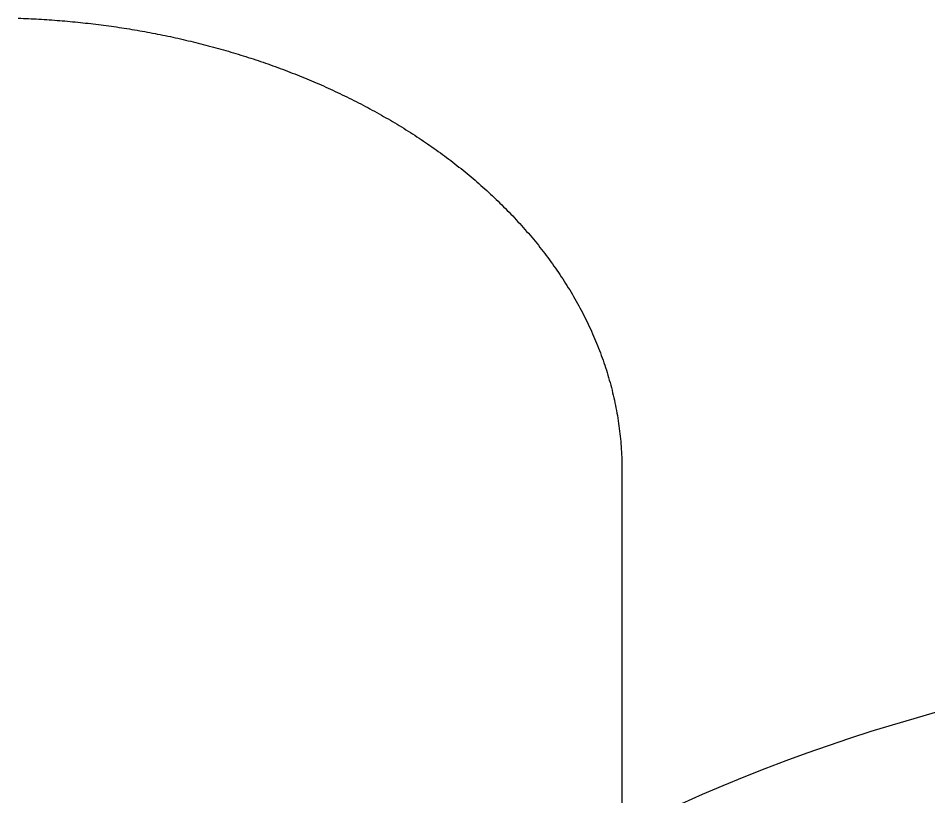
# Model space of a CAD drawing. Header units: millimetres. Extents: x 0 to 5600, y -67 to 2530.
# Drawn here: x 4101.01 to 4132.03, y 950.38 to 976.89 of the extents above; entities that cross this region are included whole.
import ezdxf

# ---------------------------------------------------------------- set-up
doc = ezdxf.new("R2010")
doc.units = ezdxf.units.MM
doc.layers.add('내부선 및 부속', color=4, linetype='Continuous')

msp = doc.modelspace()

# ---------------------------------------------------------------- linework, layer by layer
at = {"layer": '내부선 및 부속', "linetype": 'Continuous'}
msp.add_line((4121.576, 961.51), (4121.576, 938.002), dxfattribs=at)
at = {"layer": '내부선 및 부속', "linetype": 'Continuous', "flags": 128}
msp.add_lwpolyline([(4101.012, 976.892), (4101.1, 976.889), (4101.188, 976.886), (4101.276, 976.882), (4101.365, 976.878), (4101.453, 976.874), (4101.541, 976.87), (4101.629, 976.865), (4101.718, 976.86), (4101.806, 976.855), (4101.894, 976.85), (4101.983, 976.844), (4102.071, 976.838), (4102.159, 976.832), (4102.247, 976.826), (4102.336, 976.819), (4102.424, 976.812), (4102.512, 976.805), (4102.6, 976.798), (4102.689, 976.79), (4102.777, 976.782), (4102.865, 976.774), (4102.953, 976.765), (4103.041, 976.756), (4103.13, 976.747), (4103.218, 976.738), (4103.306, 976.728), (4103.394, 976.719), (4103.482, 976.708), (4103.57, 976.698), (4103.658, 976.688), (4103.746, 976.677), (4103.834, 976.665), (4103.922, 976.654), (4104.01, 976.642), (4104.098, 976.63), (4104.185, 976.618), (4104.273, 976.606), (4104.361, 976.593), (4104.449, 976.58), (4104.536, 976.567), (4104.624, 976.553), (4104.712, 976.539), (4104.799, 976.525), (4104.887, 976.511), (4104.974, 976.496), (4105.062, 976.482), (4105.149, 976.466), (4105.236, 976.451), (4105.324, 976.435), (4105.411, 976.419), (4105.498, 976.403), (4105.585, 976.387), (4105.672, 976.37), (4105.759, 976.353), (4105.846, 976.336), (4105.933, 976.318), (4106.02, 976.3), (4106.107, 976.282), (4106.194, 976.264), (4106.281, 976.245), (4106.367, 976.226), (4106.454, 976.207), (4106.54, 976.187), (4106.627, 976.168), (4106.713, 976.148), (4106.799, 976.127), (4106.886, 976.107), (4106.972, 976.086), (4107.058, 976.065), (4107.144, 976.044), (4107.23, 976.022), (4107.316, 976), (4107.402, 975.978), (4107.487, 975.955), (4107.573, 975.933), (4107.658, 975.91), (4107.744, 975.886), (4107.829, 975.863), (4107.915, 975.839), (4108, 975.815), (4108.085, 975.79), (4108.17, 975.766), (4108.255, 975.741), (4108.34, 975.715), (4108.425, 975.69), (4108.509, 975.664), (4108.594, 975.638), (4108.679, 975.612), (4108.763, 975.585), (4108.847, 975.558), (4108.932, 975.531), (4109.016, 975.504), (4109.1, 975.476), (4109.184, 975.448), (4109.267, 975.419), (4109.351, 975.391), (4109.435, 975.362), (4109.518, 975.333), (4109.602, 975.303), (4109.685, 975.274), (4109.685, 975.274), (4109.768, 975.244), (4109.851, 975.213), (4109.934, 975.183), (4110.017, 975.152), (4110.1, 975.121), (4110.183, 975.09), (4110.265, 975.058), (4110.347, 975.026), (4110.43, 974.994), (4110.512, 974.961), (4110.594, 974.928), (4110.676, 974.895), (4110.758, 974.862), (4110.839, 974.828), (4110.921, 974.794), (4111.002, 974.76), (4111.084, 974.725), (4111.165, 974.69), (4111.246, 974.655), (4111.327, 974.619), (4111.408, 974.584), (4111.488, 974.548), (4111.569, 974.511), (4111.649, 974.475), (4111.73, 974.438), (4111.81, 974.4), (4111.89, 974.363), (4111.969, 974.325), (4112.049, 974.287), (4112.129, 974.248), (4112.208, 974.21), (4112.287, 974.171), (4112.367, 974.131), (4112.446, 974.092), (4112.524, 974.052), (4112.603, 974.012), (4112.682, 973.971), (4112.76, 973.93), (4112.838, 973.889), (4112.917, 973.848), (4112.994, 973.806), (4113.072, 973.764), (4113.15, 973.722), (4113.227, 973.679), (4113.305, 973.636), (4113.382, 973.593), (4113.459, 973.549), (4113.535, 973.505), (4113.612, 973.461), (4113.688, 973.417), (4113.765, 973.372), (4113.841, 973.327), (4113.916, 973.281), (4113.992, 973.235), (4114.068, 973.189), (4114.143, 973.143), (4114.218, 973.096), (4114.293, 973.049), (4114.368, 973.002), (4114.442, 972.954), (4114.516, 972.906), (4114.59, 972.858), (4114.664, 972.81), (4114.738, 972.761), (4114.811, 972.711), (4114.885, 972.662), (4114.958, 972.612), (4115.03, 972.562), (4115.103, 972.511), (4115.175, 972.46), (4115.247, 972.409), (4115.319, 972.358), (4115.391, 972.306), (4115.462, 972.254), (4115.534, 972.201), (4115.605, 972.149), (4115.675, 972.095), (4115.746, 972.042), (4115.816, 971.988), (4115.886, 971.934), (4115.956, 971.88), (4116.025, 971.825), (4116.094, 971.77), (4116.163, 971.714), (4116.232, 971.659), (4116.3, 971.603), (4116.368, 971.546), (4116.436, 971.49), (4116.504, 971.433), (4116.571, 971.375), (4116.638, 971.317), (4116.705, 971.259), (4116.771, 971.201), (4116.838, 971.142), (4116.903, 971.083), (4116.969, 971.024), (4117.034, 970.964), (4117.099, 970.904), (4117.164, 970.844), (4117.228, 970.783), (4117.228, 970.783), (4117.292, 970.722), (4117.356, 970.661), (4117.419, 970.599), (4117.483, 970.537), (4117.545, 970.475), (4117.608, 970.412), (4117.67, 970.349), (4117.732, 970.286), (4117.793, 970.222), (4117.854, 970.158), (4117.915, 970.094), (4117.975, 970.029), (4118.035, 969.964), (4118.095, 969.899), (4118.154, 969.834), (4118.213, 969.768), (4118.272, 969.701), (4118.33, 969.635), (4118.388, 969.568), (4118.446, 969.501), (4118.503, 969.433), (4118.56, 969.365), (4118.616, 969.297), (4118.672, 969.228), (4118.728, 969.159), (4118.783, 969.09), (4118.837, 969.021), (4118.892, 968.951), (4118.946, 968.881), (4118.999, 968.81), (4119.052, 968.739), (4119.105, 968.668), (4119.157, 968.597), (4119.209, 968.525), (4119.26, 968.453), (4119.311, 968.381), (4119.362, 968.308), (4119.412, 968.235), (4119.461, 968.162), (4119.51, 968.088), (4119.559, 968.014), (4119.607, 967.94), (4119.655, 967.865), (4119.702, 967.791), (4119.749, 967.715), (4119.795, 967.64), (4119.841, 967.564), (4119.886, 967.488), (4119.931, 967.412), (4119.975, 967.335), (4120.018, 967.258), (4120.062, 967.181), (4120.104, 967.103), (4120.146, 967.026), (4120.188, 966.947), (4120.229, 966.869), (4120.269, 966.79), (4120.309, 966.711), (4120.349, 966.632), (4120.388, 966.553), (4120.426, 966.473), (4120.464, 966.393), (4120.501, 966.312), (4120.538, 966.232), (4120.574, 966.151), (4120.609, 966.07), (4120.644, 965.988), (4120.678, 965.907), (4120.712, 965.825), (4120.745, 965.743), (4120.778, 965.661), (4120.81, 965.578), (4120.841, 965.495), (4120.872, 965.412), (4120.902, 965.329), (4120.932, 965.246), (4120.961, 965.162), (4120.989, 965.078), (4121.016, 964.994), (4121.044, 964.91), (4121.07, 964.825), (4121.096, 964.74), (4121.121, 964.655), (4121.145, 964.57), (4121.169, 964.485), (4121.192, 964.399), (4121.215, 964.314), (4121.237, 964.228), (4121.258, 964.142), (4121.279, 964.055), (4121.299, 963.969), (4121.318, 963.882), (4121.336, 963.796), (4121.354, 963.709), (4121.371, 963.622), (4121.388, 963.535), (4121.404, 963.448), (4121.419, 963.36), (4121.433, 963.273), (4121.447, 963.185), (4121.447, 963.185), (4121.46, 963.098), (4121.473, 963.01), (4121.485, 962.922), (4121.496, 962.834), (4121.506, 962.746), (4121.516, 962.658), (4121.525, 962.57), (4121.533, 962.482), (4121.54, 962.394), (4121.547, 962.305), (4121.553, 962.217), (4121.559, 962.129), (4121.564, 962.04), (4121.567, 961.952), (4121.571, 961.864), (4121.573, 961.775), (4121.575, 961.687), (4121.576, 961.599), (4121.577, 961.51), (4121.577, 961.51)], dxfattribs=at)
msp.add_lwpolyline([(4122.21, 949.507, -0.207521), (4169.628, 951.321)], format="xyb", dxfattribs=at)

doc.saveas('drawing.dxf')
